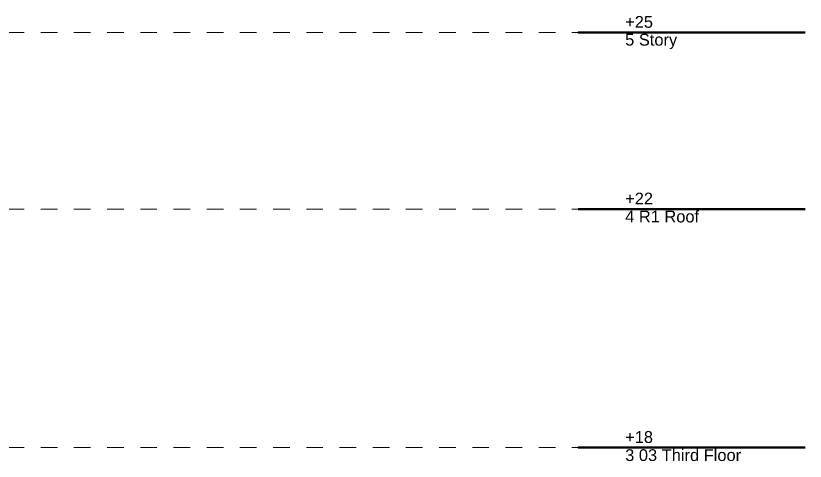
# Model space of a CAD drawing. Header units: millimetres. Extents: x -46169 to 125331, y -86251 to 18123.
# Drawn here: x 111909 to 125331, y -71001 to -63438 of the extents above; entities that cross this region are included whole.
import ezdxf

# ---------------------------------------------------------------- set-up
doc = ezdxf.new("R2010")
doc.units = ezdxf.units.MM
doc.header["$MEASUREMENT"] = 0
doc.linetypes.add('Dashed', pattern=[2822.222233, 1411.111116, -1411.111116])
doc.layers.add('0_Pen_No__105', color=7, linetype='Continuous', lineweight=15, true_color=0xa6a6a6)
doc.layers.add('0_Pen_No__25', color=7, linetype='Continuous', lineweight=50, true_color=0x2a2a2a)
doc.layers.add('0_Pen_No__6', color=7, linetype='Continuous', lineweight=35)
doc.styles.add('GENERATED_STYLE_1', font='')
doc.styles.get('GENERATED_STYLE_1').set_extended_font_data('Swis721 BT')

# ---------------------------------------------------------------- blocks, each defined once
blk = doc.blocks.new('A08 Atria Section & Elevation A_STORY_MARKER', base_point=(98842, -82920))
at = {"layer": '0_Pen_No__105', "linetype": 'Dashed', "ltscale": 0.2}
for p, q in [((104996, -63720), (121469, -63720)), ((104996, -66720), (121469, -66720)), ((104996, -70770), (121469, -70770))]:
    blk.add_line(p, q, dxfattribs=at)
at = {"layer": '0_Pen_No__25', "linetype": 'Continuous'}
for p, q in [((121469, -63720), (121569, -63720)), ((121569, -63720), (121669, -63720)), ((121869, -63720), (121669, -63720)), ((121869, -63720), (122269, -63720)), ((125331, -63720), (122269, -63720)), ((121469, -66720), (121569, -66720)), ((121569, -66720), (121669, -66720)), ((121869, -66720), (121669, -66720)), ((121869, -66720), (122269, -66720)), ((125331, -66720), (122269, -66720)), ((121469, -70770), (121569, -70770)), ((121569, -70770), (121669, -70770)), ((121869, -70770), (121669, -70770)), ((121869, -70770), (122269, -70770)), ((125331, -70770), (122269, -70770))]:
    blk.add_line(p, q, dxfattribs=at)
at = {"layer": '0_Pen_No__6', "char_height": 200, "attachment_point": 1, "style": 'GENERATED_STYLE_1'}
for s, insert in [('\\A1;{\\fSwis721 BT|b0|i0|c0|p34;+25}', (122269, -63441)), ('\\A1;{\\fSwis721 BT|b0|i0|c0|p34;5 Story}', (122269, -63744)), ('\\A1;{\\fSwis721 BT|b0|i0|c0|p34;+22}', (122269, -66441)), ('\\A1;{\\fSwis721 BT|b0|i0|c0|p34;4 R1 Roof}', (122269, -66746)), ('\\A1;{\\fSwis721 BT|b0|i0|c0|p34;+18}', (122269, -70491)), ('\\A1;{\\fSwis721 BT|b0|i0|c0|p34;3 03 Third Floor}', (122269, -70798))]:
    blk.add_mtext(s, dxfattribs=dict(at, insert=insert))

msp = doc.modelspace()

# ---------------------------------------------------------------- block references
at = {"linetype": 'Continuous', "lineweight": 0}
msp.add_blockref('A08 Atria Section & Elevation A_STORY_MARKER', (98842, -82920), dxfattribs=at)

doc.saveas('drawing.dxf')
